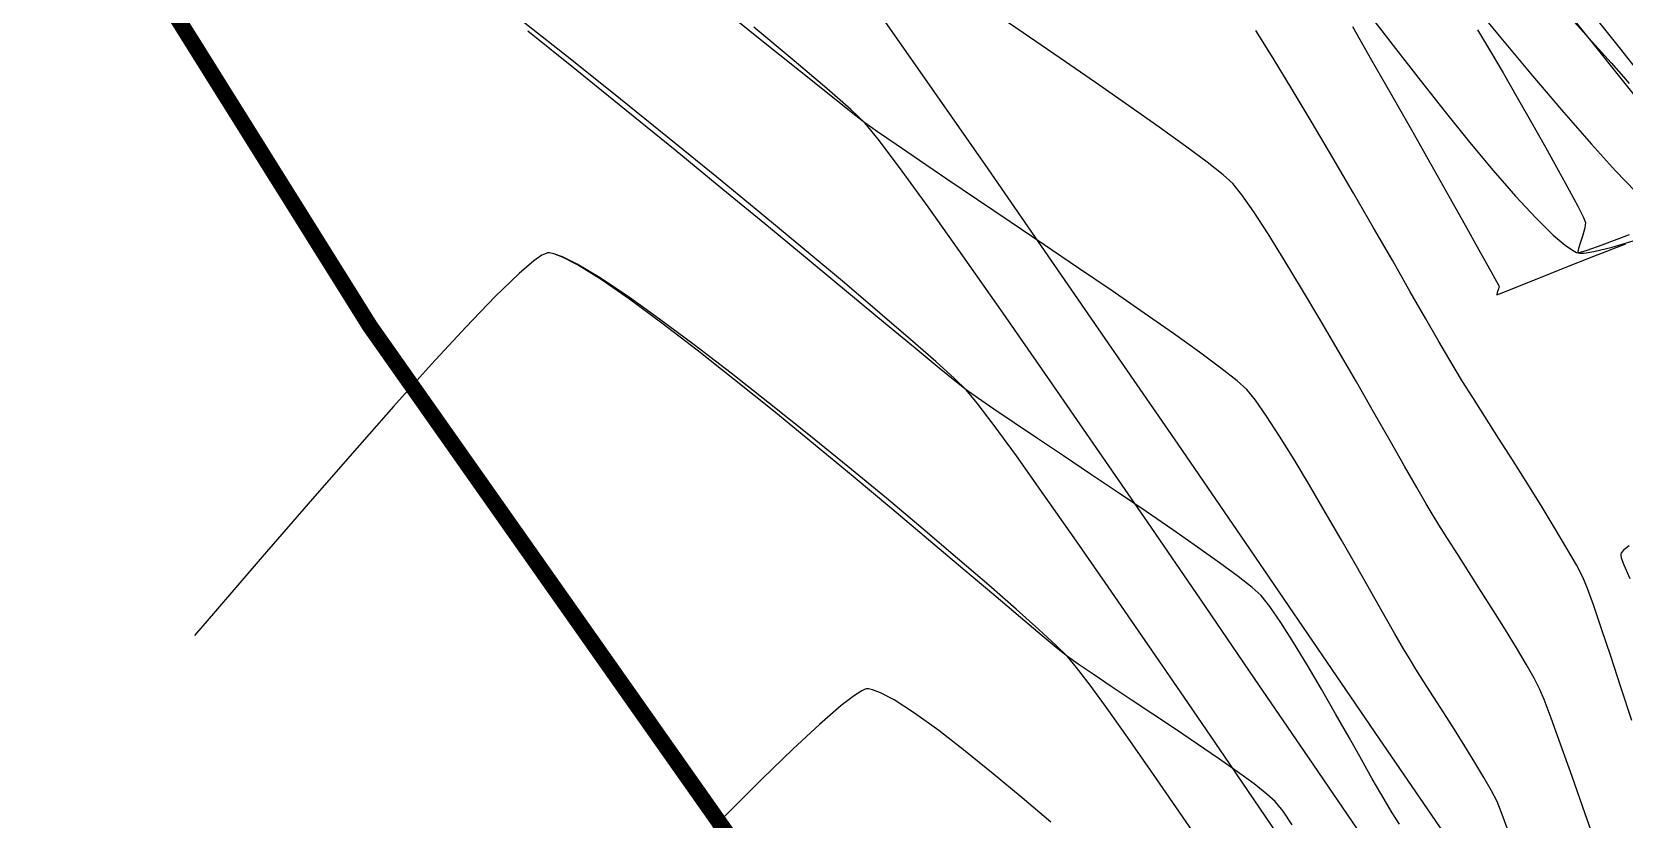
# Model space of a CAD drawing. Header units: metres. Extents: x 708868 to 711043, y 5411316 to 5413138.
# Drawn here: x 709590.9 to 709690.2, y 5411840.8 to 5411889.9 of the extents above; entities that cross this region are included whole.
import ezdxf

# ---------------------------------------------------------------- set-up
doc = ezdxf.new("R2010")
doc.units = ezdxf.units.M
doc.linetypes.add('DASHED', pattern=[0.75, 0.5, -0.25])
for name, color, linetype in [('C-ANNO-TABL', 1, 'Continuous'), ('Rionegro 2010_Contours', 7, 'Continuous'), ('Rionegro 2014_Contours', 7, 'Continuous'), ('Rionegro 2018_Contours', 7, 'Continuous')]:
    doc.layers.add(name, color=color, linetype=linetype)

msp = doc.modelspace()

# ---------------------------------------------------------------- linework, layer by layer
at = {"layer": 'C-ANNO-TABL', "color": 4, "linetype": 'DASHED', "true_color": 0x3dffff, "const_width": 1, "flags": 128}
msp.add_lwpolyline([(711042.543, 5413065.077), (710960.959, 5413110.395), (710928.513, 5413129.625), (710904.958, 5413136.482), (710878.336, 5413137.92), (710860.981, 5413136.789), (710843.249, 5413130.002), (710825.895, 5413114.543), (710808.917, 5413089.658), (710785.526, 5413050.068), (710767.477, 5413018.497), (710750.578, 5412962.402), (710732.947, 5412902.164), (710722.628, 5412876.686), (710711.096, 5412854.241), (710709.275, 5412838.469), (710712.254, 5412799.164), (710711.402, 5412767.16), (710706.844, 5412750.077), (710696.967, 5412735.651), (710677.974, 5412728.438), (710654.043, 5412726.539), (710627.073, 5412724.641), (710606.56, 5412720.465), (710589.801, 5412712.38), (710580.579, 5412698.728), (710577.45, 5412692.07), (710576.617, 5412681.451), (710581.703, 5412658.886), (710586.523, 5412640.581), (710590.138, 5412620.108), (710586.764, 5412609.511), (710569.894, 5412600.358), (710548.445, 5412592.651), (710519.158, 5412593.645), (710507.899, 5412592.671), (710498.04, 5412592.908), (710476.647, 5412590.526), (710453.439, 5412584.652), (710430.062, 5412578.871), (710407.167, 5412571.646), (710393.361, 5412565.35), (710390.566, 5412558.779), (710388.557, 5412550.53), (710383.696, 5412533.008), (710380.563, 5412521.688), (710371.646, 5412514.462), (710365.862, 5412509.886), (710362.006, 5412504.587), (710331.377, 5412455.849), (710322.46, 5412437.304), (710314.748, 5412419.962), (710310.913, 5412404.45), (710310.19, 5412389.517), (710312.359, 5412375.548), (710316.697, 5412365.432), (710327.06, 5412353.871), (710331.95, 5412345.85), (710336.144, 5412343.076), (710341.696, 5412343.548), (710347.662, 5412345.732), (710357.763, 5412346.027), (710373.475, 5412344.551), (710380.943, 5412341.931), (710387.559, 5412337.031), (710390.335, 5412331.128), (710393.229, 5412321.911), (710394.372, 5412314.079), (710391.947, 5412287.733), (710391.947, 5412242.005), (710398.772, 5412181.359), (710397.167, 5412154.922), (710391.094, 5412141.084), (710382.348, 5412135.257), (710365.927, 5412125.119), (710349.52, 5412122.865), (710314.938, 5412100.532), (710310.163, 5412097.449), (710304.075, 5412096.969), (710288.946, 5412103.637), (710260.398, 5412118.748), (710227.162, 5412131.796), (710192.198, 5412139.844), (710067.128, 5412167.234), (710056.514, 5412173.822), (710010.254, 5412214.541), (709997.898, 5412231.696), (709990.986, 5412235.843), (709981.946, 5412236.812), (709941.868, 5412226.346), (709906.208, 5412219.679), (709872.554, 5412206.968), (709858.983, 5412200.97), (709841.485, 5412178.774), (709831.695, 5412162.57), (709826.818, 5412138.119), (709826.096, 5412113.866), (709847.992, 5412057.968), (709847.992, 5412027.524), (709841.153, 5411995.836), (709821.685, 5411967.669), (709785.127, 5411896.003), (709764.498, 5411870.427), (709729.916, 5411841.626), (709687.876, 5411828.101), (709653.609, 5411828.388), (709636.799, 5411836.292), (709611.994, 5411871.534), (709572.151, 5411935.234), (709533.465, 5411953.882), (709461.2, 5411963.077), (709400.577, 5411961.741), (709328.296, 5411946.172), (709283.904, 5411933.17), (709246.821, 5411886.153), (709230.211, 5411871.995), (709186.772, 5411865.786), (709143.573, 5411868.974), (709131.371, 5411871.677), (709115.438, 5411870.35), (709084.203, 5411857.653), (709062.638, 5411854.332), (708913.408, 5411851.538)], dxfattribs=at)
at = {"layer": 'Rionegro 2010_Contours'}
for points in [[(709680.254, 5411892.282, 232), (709682.439, 5411889.628, 232), (709684.515, 5411887.14, 232), (709686.442, 5411884.871, 232), (709688.181, 5411882.875, 232), (709689.69, 5411881.205, 232), (709690.929, 5411879.916, 232)], [(709686.036, 5411891.953, 233), (709688.21, 5411889.232, 233), (709690.107, 5411886.859, 233), (709691.675, 5411884.898, 233)], [(709670.432, 5411837.156, 233), (709667.859, 5411840.94, 233), (709665.294, 5411844.702, 233), (709662.778, 5411848.383, 233), (709660.351, 5411851.921, 233), (709658.052, 5411855.255, 233), (709655.921, 5411858.324, 233), (709653.999, 5411861.066, 233), (709652.325, 5411863.422, 233), (709650.939, 5411865.329, 233), (709649.88, 5411866.727, 233), (709649.189, 5411867.554, 233), (709648.459, 5411868.264, 233), (709647.289, 5411869.325, 233), (709645.723, 5411870.697, 233), (709643.81, 5411872.34, 233), (709641.596, 5411874.215, 233), (709639.127, 5411876.282, 233), (709636.449, 5411878.5, 233), (709633.61, 5411880.831, 233), (709630.656, 5411883.234, 233), (709627.634, 5411885.671, 233), (709624.589, 5411888.1, 233), (709621.57, 5411890.483, 233)], [(709678.994, 5411839.893, 231), (709674.97, 5411845.789, 231), (709670.816, 5411851.868, 231), (709666.603, 5411858.024, 231), (709662.4, 5411864.153, 231), (709658.277, 5411870.151, 231), (709654.304, 5411875.913, 231), (709650.551, 5411881.333, 231), (709647.087, 5411886.308, 231), (709643.984, 5411890.733, 231)], [(709674.474, 5411890.78, 231), (709675.962, 5411888.835, 231), (709677.501, 5411886.854, 231), (709679.054, 5411884.89, 231), (709680.587, 5411882.997, 231), (709682.064, 5411881.228, 231), (709683.449, 5411879.634, 231), (709684.707, 5411878.271, 231), (709685.802, 5411877.189, 231), (709686.537, 5411876.563, 231), (709686.995, 5411876.251, 231), (709687.251, 5411876.124, 231), (709687.363, 5411876.086, 231), (709687.459, 5411876.07, 231), (709687.731, 5411876.074, 231), (709688.334, 5411876.17, 231), (709689.479, 5411876.453, 231), (709691.412, 5411877.035, 231)], [(709688.498, 5411890.661, 234), (709689.918, 5411888.891, 234), (709691.005, 5411887.537, 234)], [(709673.902, 5411839.687, 232), (709670.56, 5411844.59, 232), (709667.174, 5411849.551, 232), (709663.799, 5411854.487, 232), (709660.488, 5411859.316, 232), (709657.297, 5411863.955, 232), (709654.28, 5411868.322, 232), (709651.491, 5411872.334, 232), (709648.985, 5411875.909, 232), (709646.816, 5411878.966, 232), (709645.039, 5411881.42, 232), (709643.707, 5411883.191, 232), (709642.877, 5411884.196, 232), (709641.99, 5411885.04, 232), (709640.496, 5411886.352, 232), (709638.459, 5411888.078, 232), (709635.946, 5411890.166, 232)], [(709663.959, 5411839.066, 234), (709662.265, 5411841.536, 234), (709660.684, 5411843.825, 234), (709659.246, 5411845.885, 234), (709657.978, 5411847.67, 234), (709656.912, 5411849.134, 234), (709656.077, 5411850.23, 234), (709655.502, 5411850.912, 234), (709654.809, 5411851.595, 234), (709653.729, 5411852.592, 234), (709652.31, 5411853.86, 234), (709650.6, 5411855.356, 234), (709648.648, 5411857.037, 234), (709646.502, 5411858.86, 234), (709644.209, 5411860.782, 234), (709641.817, 5411862.759, 234), (709639.376, 5411864.748, 234), (709636.932, 5411866.706, 234), (709634.535, 5411868.591, 234), (709632.232, 5411870.358, 234), (709630.071, 5411871.965, 234), (709628.1, 5411873.368, 234), (709626.368, 5411874.525, 234), (709624.922, 5411875.391, 234), (709624.004, 5411875.847, 234), (709623.471, 5411876.036, 234), (709623.195, 5411876.083, 234), (709623.083, 5411876.083, 234), (709622.984, 5411876.062, 234), (709622.731, 5411875.947, 234), (709622.218, 5411875.594, 234), (709621.3, 5411874.807, 234), (709619.808, 5411873.36, 234), (709617.976, 5411871.454, 234), (709615.849, 5411869.149, 234), (709613.471, 5411866.505, 234), (709610.889, 5411863.582, 234), (709608.147, 5411860.44, 234), (709605.289, 5411857.14, 234), (709602.612, 5411854.032, 234)]]:
    msp.add_polyline3d(points, dxfattribs=at)
at = {"layer": 'Rionegro 2014_Contours'}
for points in [[(709682.975, 5411840.1, 232), (709682.558, 5411841.236, 232), (709682.298, 5411841.872, 232), (709681.951, 5411842.542, 232), (709681.482, 5411843.365, 232), (709680.921, 5411844.301, 232), (709680.297, 5411845.313, 232), (709679.637, 5411846.361, 232), (709678.972, 5411847.407, 232), (709678.33, 5411848.41, 232), (709677.74, 5411849.333, 232), (709677.23, 5411850.136, 232), (709676.829, 5411850.781, 232), (709676.471, 5411851.391, 232), (709675.932, 5411852.332, 232), (709675.242, 5411853.545, 232), (709674.433, 5411854.97, 232), (709673.534, 5411856.548, 232), (709672.574, 5411858.22, 232), (709671.584, 5411859.926, 232), (709670.594, 5411861.607, 232), (709669.634, 5411863.204, 232), (709668.734, 5411864.658, 232), (709667.924, 5411865.909, 232), (709667.234, 5411866.897, 232), (709666.693, 5411867.564, 232), (709666.082, 5411868.117, 232), (709665.077, 5411868.908, 232), (709663.736, 5411869.899, 232), (709662.119, 5411871.055, 232), (709660.284, 5411872.34, 232), (709658.29, 5411873.716, 232), (709656.196, 5411875.147, 232), (709654.06, 5411876.597, 232), (709651.941, 5411878.028, 232), (709649.898, 5411879.406, 232), (709647.99, 5411880.692, 232), (709646.275, 5411881.85, 232), (709644.812, 5411882.845, 232), (709643.66, 5411883.639, 232), (709642.877, 5411884.196, 232), (709642.125, 5411884.778, 232), (709640.739, 5411885.878, 232), (709638.788, 5411887.44, 232), (709636.337, 5411889.408, 232), (709633.454, 5411891.725, 232)], [(709688.71, 5411838.524, 231), (709687.803, 5411841.108, 231), (709686.98, 5411843.437, 231), (709686.264, 5411845.444, 231), (709685.676, 5411847.061, 231), (709685.238, 5411848.224, 231), (709684.974, 5411848.864, 231), (709684.615, 5411849.556, 231), (709684.115, 5411850.435, 231), (709683.506, 5411851.458, 231), (709682.817, 5411852.584, 231), (709682.077, 5411853.77, 231), (709681.317, 5411854.975, 231), (709680.566, 5411856.156, 231), (709679.856, 5411857.272, 231), (709679.214, 5411858.28, 231), (709678.671, 5411859.138, 231), (709678.258, 5411859.804, 231), (709677.878, 5411860.448, 231), (709677.292, 5411861.465, 231), (709676.532, 5411862.794, 231), (709675.63, 5411864.373, 231), (709674.617, 5411866.141, 231), (709673.526, 5411868.037, 231), (709672.389, 5411869.998, 231), (709671.237, 5411871.964, 231), (709670.103, 5411873.873, 231), (709669.018, 5411875.663, 231), (709668.014, 5411877.274, 231), (709667.124, 5411878.644, 231), (709666.379, 5411879.711, 231), (709665.811, 5411880.414, 231), (709665.209, 5411880.96, 231), (709664.208, 5411881.751, 231), (709662.862, 5411882.755, 231), (709661.22, 5411883.939, 231), (709659.335, 5411885.27, 231), (709657.259, 5411886.715, 231), (709655.043, 5411888.243, 231), (709652.739, 5411889.82, 231), (709650.398, 5411891.413, 231)], [(709686.724, 5411890.919, 232), (709688.237, 5411889.245, 232), (709689.41, 5411887.941, 232), (709690.191, 5411887.061, 232), (709690.533, 5411886.659, 232)], [(709676.221, 5411840.458, 233), (709675.766, 5411841.172, 233), (709675.401, 5411841.758, 233), (709675.048, 5411842.363, 233), (709674.519, 5411843.295, 233), (709673.85, 5411844.485, 233), (709673.075, 5411845.86, 233), (709672.228, 5411847.35, 233), (709671.344, 5411848.883, 233), (709670.458, 5411850.388, 233), (709669.603, 5411851.796, 233), (709668.815, 5411853.033, 233), (709668.128, 5411854.03, 233), (709667.576, 5411854.715, 233), (709667.023, 5411855.217, 233), (709666.145, 5411855.911, 233), (709664.992, 5411856.763, 233), (709663.617, 5411857.743, 233), (709662.073, 5411858.818, 233), (709660.411, 5411859.956, 233), (709658.685, 5411861.127, 233), (709656.947, 5411862.298, 233), (709655.248, 5411863.438, 233), (709653.642, 5411864.514, 233), (709652.181, 5411865.496, 233), (709650.917, 5411866.351, 233), (709649.902, 5411867.047, 233), (709649.189, 5411867.554, 233), (709648.578, 5411868.034, 233), (709647.503, 5411868.909, 233), (709646.012, 5411870.137, 233), (709644.153, 5411871.674, 233), (709641.976, 5411873.477, 233), (709639.527, 5411875.503, 233), (709636.856, 5411877.709, 233), (709634.011, 5411880.051, 233), (709631.041, 5411882.487, 233), (709627.993, 5411884.973, 233), (709624.916, 5411887.465, 233), (709621.858, 5411889.922, 233)], [(709690.707, 5411846.92, 230), (709690.027, 5411849, 230), (709689.393, 5411850.927, 230), (709688.822, 5411852.64, 230), (709688.33, 5411854.074, 230), (709687.934, 5411855.167, 230), (709687.65, 5411855.856, 230), (709687.243, 5411856.634, 230), (709686.658, 5411857.659, 230), (709685.932, 5411858.874, 230), (709685.105, 5411860.225, 230), (709684.214, 5411861.656, 230), (709683.298, 5411863.111, 230), (709682.396, 5411864.537, 230), (709681.545, 5411865.876, 230), (709680.784, 5411867.075, 230), (709680.152, 5411868.077, 230), (709679.687, 5411868.827, 230), (709679.293, 5411869.494, 230), (709678.673, 5411870.564, 230), (709677.861, 5411871.977, 230), (709676.889, 5411873.671, 230), (709675.789, 5411875.585, 230), (709674.593, 5411877.656, 230), (709673.336, 5411879.824, 230), (709672.048, 5411882.026, 230), (709670.763, 5411884.203, 230), (709669.513, 5411886.291, 230), (709668.33, 5411888.231, 230), (709667.248, 5411889.959, 230)], [(709673.281, 5411890.204, 230), (709674.475, 5411888.118, 230), (709675.714, 5411885.945, 230), (709676.957, 5411883.756, 230), (709678.164, 5411881.623, 230), (709679.295, 5411879.619, 230), (709680.311, 5411877.814, 230), (709681.171, 5411876.28, 230), (709681.836, 5411875.089, 230), (709682.265, 5411874.313, 230), (709682.42, 5411874.023, 230), (709682.383, 5411873.84, 230), (709682.306, 5411873.613, 230), (709682.288, 5411873.479, 230), (709682.611, 5411873.599, 230), (709683.483, 5411873.946, 230), (709684.798, 5411874.474, 230), (709686.448, 5411875.133, 230), (709688.324, 5411875.877, 230), (709690.319, 5411876.657, 230)], [(709681.07, 5411890.008, 231), (709681.828, 5411888.747, 231), (709682.67, 5411887.316, 231), (709683.556, 5411885.782, 231), (709684.448, 5411884.214, 231), (709685.31, 5411882.684, 231), (709686.102, 5411881.258, 231), (709686.787, 5411880.006, 231), (709687.328, 5411878.998, 231), (709687.686, 5411878.303, 231), (709687.823, 5411877.989, 231), (709687.782, 5411877.651, 231), (709687.64, 5411877.187, 231), (709687.473, 5411876.701, 231), (709687.372, 5411876.368, 231), (709687.34, 5411876.185, 231), (709687.348, 5411876.108, 231), (709687.363, 5411876.086, 231), (709687.383, 5411876.087, 231), (709687.512, 5411876.126, 231), (709687.923, 5411876.267, 231), (709688.849, 5411876.602, 231), (709690.562, 5411877.235, 231)], [(709669.527, 5411840.422, 234), (709668.948, 5411841.26, 234), (709668.458, 5411841.865, 234), (709667.938, 5411842.339, 234), (709667.141, 5411842.966, 234), (709666.119, 5411843.714, 234), (709664.926, 5411844.552, 234), (709663.613, 5411845.452, 234), (709662.234, 5411846.382, 234), (709660.84, 5411847.313, 234), (709659.485, 5411848.214, 234), (709658.221, 5411849.054, 234), (709657.101, 5411849.804, 234), (709656.177, 5411850.434, 234), (709655.502, 5411850.912, 234), (709654.923, 5411851.373, 234), (709653.931, 5411852.198, 234), (709652.577, 5411853.341, 234), (709650.91, 5411854.753, 234), (709648.982, 5411856.388, 234), (709646.843, 5411858.196, 234), (709644.543, 5411860.131, 234), (709642.134, 5411862.144, 234), (709639.664, 5411864.188, 234), (709637.185, 5411866.214, 234), (709634.748, 5411868.176, 234), (709632.403, 5411870.026, 234), (709630.199, 5411871.715, 234), (709628.189, 5411873.196, 234), (709626.421, 5411874.421, 234), (709624.947, 5411875.342, 234), (709624.014, 5411875.829, 234), (709623.474, 5411876.031, 234), (709623.196, 5411876.083, 234), (709623.083, 5411876.083, 234), (709622.984, 5411876.062, 234), (709622.731, 5411875.947, 234), (709622.218, 5411875.594, 234), (709621.3, 5411874.807, 234), (709619.808, 5411873.36, 234), (709617.976, 5411871.454, 234), (709615.849, 5411869.149, 234), (709613.471, 5411866.505, 234), (709610.889, 5411863.582, 234), (709608.147, 5411860.44, 234), (709605.289, 5411857.14, 234), (709602.362, 5411853.741, 234), (709601.069, 5411852.236, 234)], [(709690.538, 5411857.811, 230), (709690.199, 5411857.563, 230), (709690.063, 5411857.398, 230), (709690.024, 5411857.315, 230), (709690.016, 5411857.258, 230), (709690.045, 5411857.076, 230), (709690.196, 5411856.642, 230), (709690.584, 5411855.786, 230)], [(709654.47, 5411840.593, 235), (709652.682, 5411842.107, 235), (709650.882, 5411843.6, 235), (709649.127, 5411845.014, 235), (709647.473, 5411846.292, 235), (709645.975, 5411847.376, 235), (709644.69, 5411848.209, 235), (709643.853, 5411848.656, 235), (709643.355, 5411848.844, 235), (709643.092, 5411848.892, 235), (709642.982, 5411848.892, 235), (709642.898, 5411848.875, 235), (709642.677, 5411848.78, 235), (709642.218, 5411848.491, 235), (709641.387, 5411847.85, 235), (709640.032, 5411846.675, 235), (709638.373, 5411845.135, 235), (709636.46, 5411843.282, 235), (709634.343, 5411841.168, 235), (709632.072, 5411838.847, 235)]]:
    msp.add_polyline3d(points, dxfattribs=at)
at = {"layer": 'Rionegro 2018_Contours'}
for points in [[(709682.975, 5411840.1, 232), (709682.558, 5411841.236, 232), (709682.298, 5411841.872, 232), (709681.951, 5411842.542, 232), (709681.482, 5411843.365, 232), (709680.921, 5411844.301, 232), (709680.297, 5411845.313, 232), (709679.637, 5411846.361, 232), (709678.972, 5411847.407, 232), (709678.33, 5411848.41, 232), (709677.74, 5411849.333, 232), (709677.23, 5411850.136, 232), (709676.829, 5411850.781, 232), (709676.471, 5411851.391, 232), (709675.932, 5411852.332, 232), (709675.242, 5411853.545, 232), (709674.433, 5411854.97, 232), (709673.534, 5411856.548, 232), (709672.574, 5411858.22, 232), (709671.584, 5411859.926, 232), (709670.594, 5411861.607, 232), (709669.634, 5411863.204, 232), (709668.734, 5411864.658, 232), (709667.924, 5411865.909, 232), (709667.234, 5411866.897, 232), (709666.693, 5411867.564, 232), (709666.082, 5411868.117, 232), (709665.077, 5411868.908, 232), (709663.736, 5411869.899, 232), (709662.119, 5411871.055, 232), (709660.284, 5411872.34, 232), (709658.29, 5411873.716, 232), (709656.196, 5411875.147, 232), (709654.06, 5411876.597, 232), (709651.941, 5411878.028, 232), (709649.898, 5411879.406, 232), (709647.99, 5411880.692, 232), (709646.275, 5411881.85, 232), (709644.812, 5411882.845, 232), (709643.66, 5411883.639, 232), (709642.877, 5411884.196, 232), (709642.125, 5411884.778, 232), (709640.739, 5411885.878, 232), (709638.788, 5411887.44, 232), (709636.337, 5411889.408, 232), (709633.454, 5411891.725, 232)], [(709688.71, 5411838.524, 231), (709687.803, 5411841.108, 231), (709686.98, 5411843.437, 231), (709686.264, 5411845.444, 231), (709685.676, 5411847.061, 231), (709685.238, 5411848.224, 231), (709684.974, 5411848.864, 231), (709684.615, 5411849.556, 231), (709684.115, 5411850.435, 231), (709683.506, 5411851.458, 231), (709682.817, 5411852.584, 231), (709682.077, 5411853.77, 231), (709681.317, 5411854.975, 231), (709680.566, 5411856.156, 231), (709679.856, 5411857.272, 231), (709679.214, 5411858.28, 231), (709678.671, 5411859.138, 231), (709678.258, 5411859.804, 231), (709677.878, 5411860.448, 231), (709677.292, 5411861.465, 231), (709676.532, 5411862.794, 231), (709675.63, 5411864.373, 231), (709674.617, 5411866.141, 231), (709673.526, 5411868.037, 231), (709672.389, 5411869.998, 231), (709671.237, 5411871.964, 231), (709670.103, 5411873.873, 231), (709669.018, 5411875.663, 231), (709668.014, 5411877.274, 231), (709667.124, 5411878.644, 231), (709666.379, 5411879.711, 231), (709665.811, 5411880.414, 231), (709665.209, 5411880.96, 231), (709664.208, 5411881.751, 231), (709662.862, 5411882.755, 231), (709661.22, 5411883.939, 231), (709659.335, 5411885.27, 231), (709657.259, 5411886.715, 231), (709655.043, 5411888.243, 231), (709652.739, 5411889.82, 231), (709650.398, 5411891.413, 231)], [(709686.724, 5411890.919, 232), (709688.237, 5411889.245, 232), (709689.41, 5411887.941, 232), (709690.191, 5411887.061, 232), (709690.533, 5411886.659, 232)], [(709676.221, 5411840.458, 233), (709675.766, 5411841.172, 233), (709675.401, 5411841.758, 233), (709675.048, 5411842.363, 233), (709674.519, 5411843.295, 233), (709673.85, 5411844.485, 233), (709673.075, 5411845.86, 233), (709672.228, 5411847.35, 233), (709671.344, 5411848.883, 233), (709670.458, 5411850.388, 233), (709669.603, 5411851.796, 233), (709668.815, 5411853.033, 233), (709668.128, 5411854.03, 233), (709667.576, 5411854.715, 233), (709667.023, 5411855.217, 233), (709666.145, 5411855.911, 233), (709664.992, 5411856.763, 233), (709663.617, 5411857.743, 233), (709662.073, 5411858.818, 233), (709660.411, 5411859.956, 233), (709658.685, 5411861.127, 233), (709656.947, 5411862.298, 233), (709655.248, 5411863.438, 233), (709653.642, 5411864.514, 233), (709652.181, 5411865.496, 233), (709650.917, 5411866.351, 233), (709649.902, 5411867.047, 233), (709649.189, 5411867.554, 233), (709648.578, 5411868.034, 233), (709647.503, 5411868.909, 233), (709646.012, 5411870.137, 233), (709644.153, 5411871.674, 233), (709641.976, 5411873.477, 233), (709639.527, 5411875.503, 233), (709636.856, 5411877.709, 233), (709634.011, 5411880.051, 233), (709631.041, 5411882.487, 233), (709627.993, 5411884.973, 233), (709624.916, 5411887.465, 233), (709621.858, 5411889.922, 233)], [(709690.707, 5411846.92, 230), (709690.027, 5411849, 230), (709689.393, 5411850.927, 230), (709688.822, 5411852.64, 230), (709688.33, 5411854.074, 230), (709687.934, 5411855.167, 230), (709687.65, 5411855.856, 230), (709687.243, 5411856.634, 230), (709686.658, 5411857.659, 230), (709685.932, 5411858.874, 230), (709685.105, 5411860.225, 230), (709684.214, 5411861.656, 230), (709683.298, 5411863.111, 230), (709682.396, 5411864.537, 230), (709681.545, 5411865.876, 230), (709680.784, 5411867.075, 230), (709680.152, 5411868.077, 230), (709679.687, 5411868.827, 230), (709679.293, 5411869.494, 230), (709678.673, 5411870.564, 230), (709677.861, 5411871.977, 230), (709676.889, 5411873.671, 230), (709675.789, 5411875.585, 230), (709674.593, 5411877.656, 230), (709673.336, 5411879.824, 230), (709672.048, 5411882.026, 230), (709670.763, 5411884.203, 230), (709669.513, 5411886.291, 230), (709668.33, 5411888.231, 230), (709667.248, 5411889.959, 230)], [(709673.281, 5411890.204, 230), (709674.475, 5411888.118, 230), (709675.714, 5411885.945, 230), (709676.957, 5411883.756, 230), (709678.164, 5411881.623, 230), (709679.295, 5411879.619, 230), (709680.311, 5411877.814, 230), (709681.171, 5411876.28, 230), (709681.836, 5411875.089, 230), (709682.265, 5411874.313, 230), (709682.42, 5411874.023, 230), (709682.383, 5411873.84, 230), (709682.306, 5411873.613, 230), (709682.288, 5411873.479, 230), (709682.611, 5411873.599, 230), (709683.483, 5411873.946, 230), (709684.798, 5411874.474, 230), (709686.448, 5411875.133, 230), (709688.324, 5411875.877, 230), (709690.319, 5411876.657, 230)], [(709681.07, 5411890.008, 231), (709681.828, 5411888.747, 231), (709682.67, 5411887.316, 231), (709683.556, 5411885.782, 231), (709684.448, 5411884.214, 231), (709685.31, 5411882.684, 231), (709686.102, 5411881.258, 231), (709686.787, 5411880.006, 231), (709687.328, 5411878.998, 231), (709687.686, 5411878.303, 231), (709687.823, 5411877.989, 231), (709687.782, 5411877.651, 231), (709687.64, 5411877.187, 231), (709687.473, 5411876.701, 231), (709687.372, 5411876.368, 231), (709687.34, 5411876.185, 231), (709687.348, 5411876.108, 231), (709687.363, 5411876.086, 231), (709687.383, 5411876.087, 231), (709687.512, 5411876.126, 231), (709687.923, 5411876.267, 231), (709688.849, 5411876.602, 231), (709690.562, 5411877.235, 231)], [(709669.527, 5411840.422, 234), (709668.948, 5411841.26, 234), (709668.458, 5411841.865, 234), (709667.938, 5411842.339, 234), (709667.141, 5411842.966, 234), (709666.119, 5411843.714, 234), (709664.926, 5411844.552, 234), (709663.613, 5411845.452, 234), (709662.234, 5411846.382, 234), (709660.84, 5411847.313, 234), (709659.485, 5411848.214, 234), (709658.221, 5411849.054, 234), (709657.101, 5411849.804, 234), (709656.177, 5411850.434, 234), (709655.502, 5411850.912, 234), (709654.923, 5411851.373, 234), (709653.931, 5411852.198, 234), (709652.577, 5411853.341, 234), (709650.91, 5411854.753, 234), (709648.982, 5411856.388, 234), (709646.843, 5411858.196, 234), (709644.543, 5411860.131, 234), (709642.134, 5411862.144, 234), (709639.664, 5411864.188, 234), (709637.185, 5411866.214, 234), (709634.748, 5411868.176, 234), (709632.403, 5411870.026, 234), (709630.199, 5411871.715, 234), (709628.189, 5411873.196, 234), (709626.421, 5411874.421, 234), (709624.947, 5411875.342, 234), (709624.014, 5411875.829, 234), (709623.474, 5411876.031, 234), (709623.196, 5411876.083, 234), (709623.083, 5411876.083, 234), (709622.984, 5411876.062, 234), (709622.731, 5411875.947, 234), (709622.218, 5411875.594, 234), (709621.3, 5411874.807, 234), (709619.808, 5411873.36, 234), (709617.976, 5411871.454, 234), (709615.849, 5411869.149, 234), (709613.471, 5411866.505, 234), (709610.889, 5411863.582, 234), (709608.147, 5411860.44, 234), (709605.289, 5411857.14, 234), (709602.362, 5411853.741, 234), (709601.069, 5411852.236, 234)], [(709690.538, 5411857.811, 230), (709690.199, 5411857.563, 230), (709690.063, 5411857.398, 230), (709690.024, 5411857.315, 230), (709690.016, 5411857.258, 230), (709690.045, 5411857.076, 230), (709690.196, 5411856.642, 230), (709690.584, 5411855.786, 230)], [(709654.47, 5411840.593, 235), (709652.682, 5411842.107, 235), (709650.882, 5411843.6, 235), (709649.127, 5411845.014, 235), (709647.473, 5411846.292, 235), (709645.975, 5411847.376, 235), (709644.69, 5411848.209, 235), (709643.853, 5411848.656, 235), (709643.355, 5411848.844, 235), (709643.092, 5411848.892, 235), (709642.982, 5411848.892, 235), (709642.898, 5411848.875, 235), (709642.677, 5411848.78, 235), (709642.218, 5411848.491, 235), (709641.387, 5411847.85, 235), (709640.032, 5411846.675, 235), (709638.373, 5411845.135, 235), (709636.46, 5411843.282, 235), (709634.343, 5411841.168, 235), (709632.072, 5411838.847, 235)]]:
    msp.add_polyline3d(points, dxfattribs=at)

doc.saveas('drawing.dxf')
